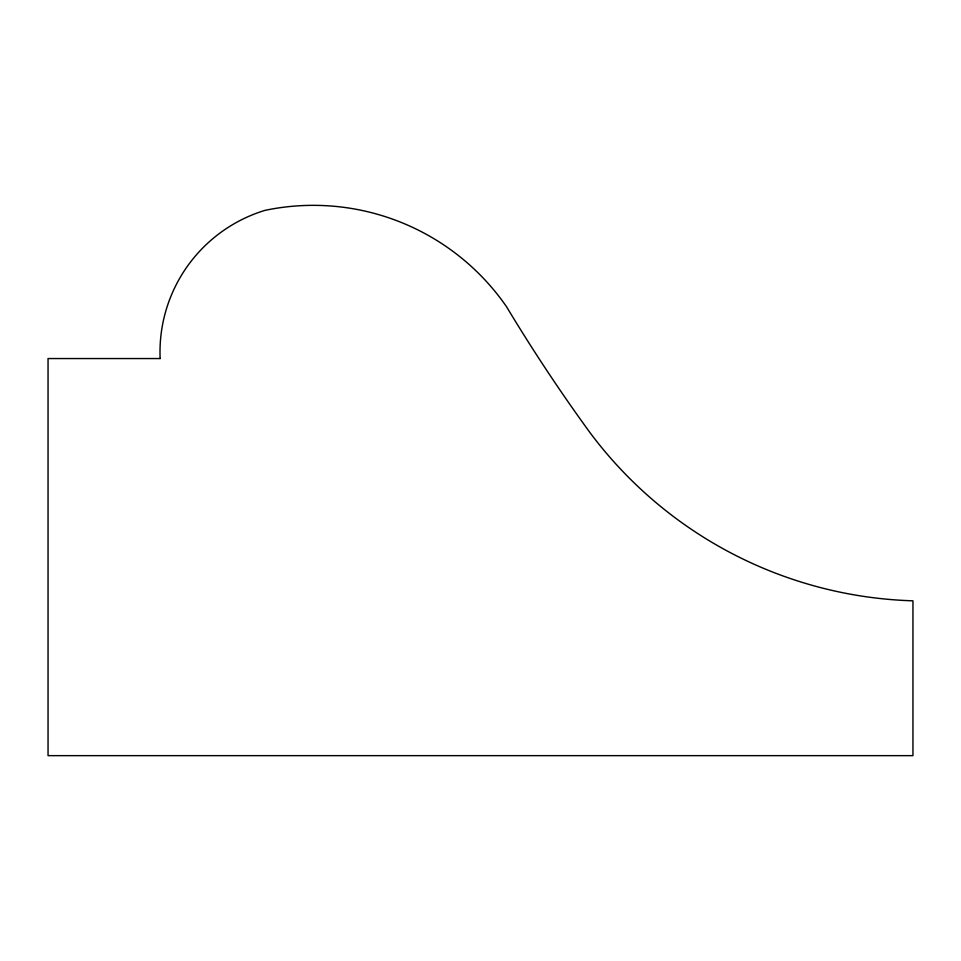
<?xml version="1.0" encoding="UTF-8"?>
<svg xmlns="http://www.w3.org/2000/svg" width="961" height="961" viewBox="0 0 961 961"><rect width="100%" height="100%" fill="white"/><g stroke="black" fill="none" stroke-linecap="round" stroke-linejoin="round"><path stroke-width="1.44" d="M160.139 358.549L48.05 358.549L48.05 755.646L912.95 755.646L912.95 600.817A418.864 418.864 0 0 1 589.802 432.366A1724.779 1724.779 0 0 1 506.579 306.787A234.856 234.856 0 0 0 264.9 210.387A148.186 148.186 0 0 0 160.139 358.549"/></g></svg>
